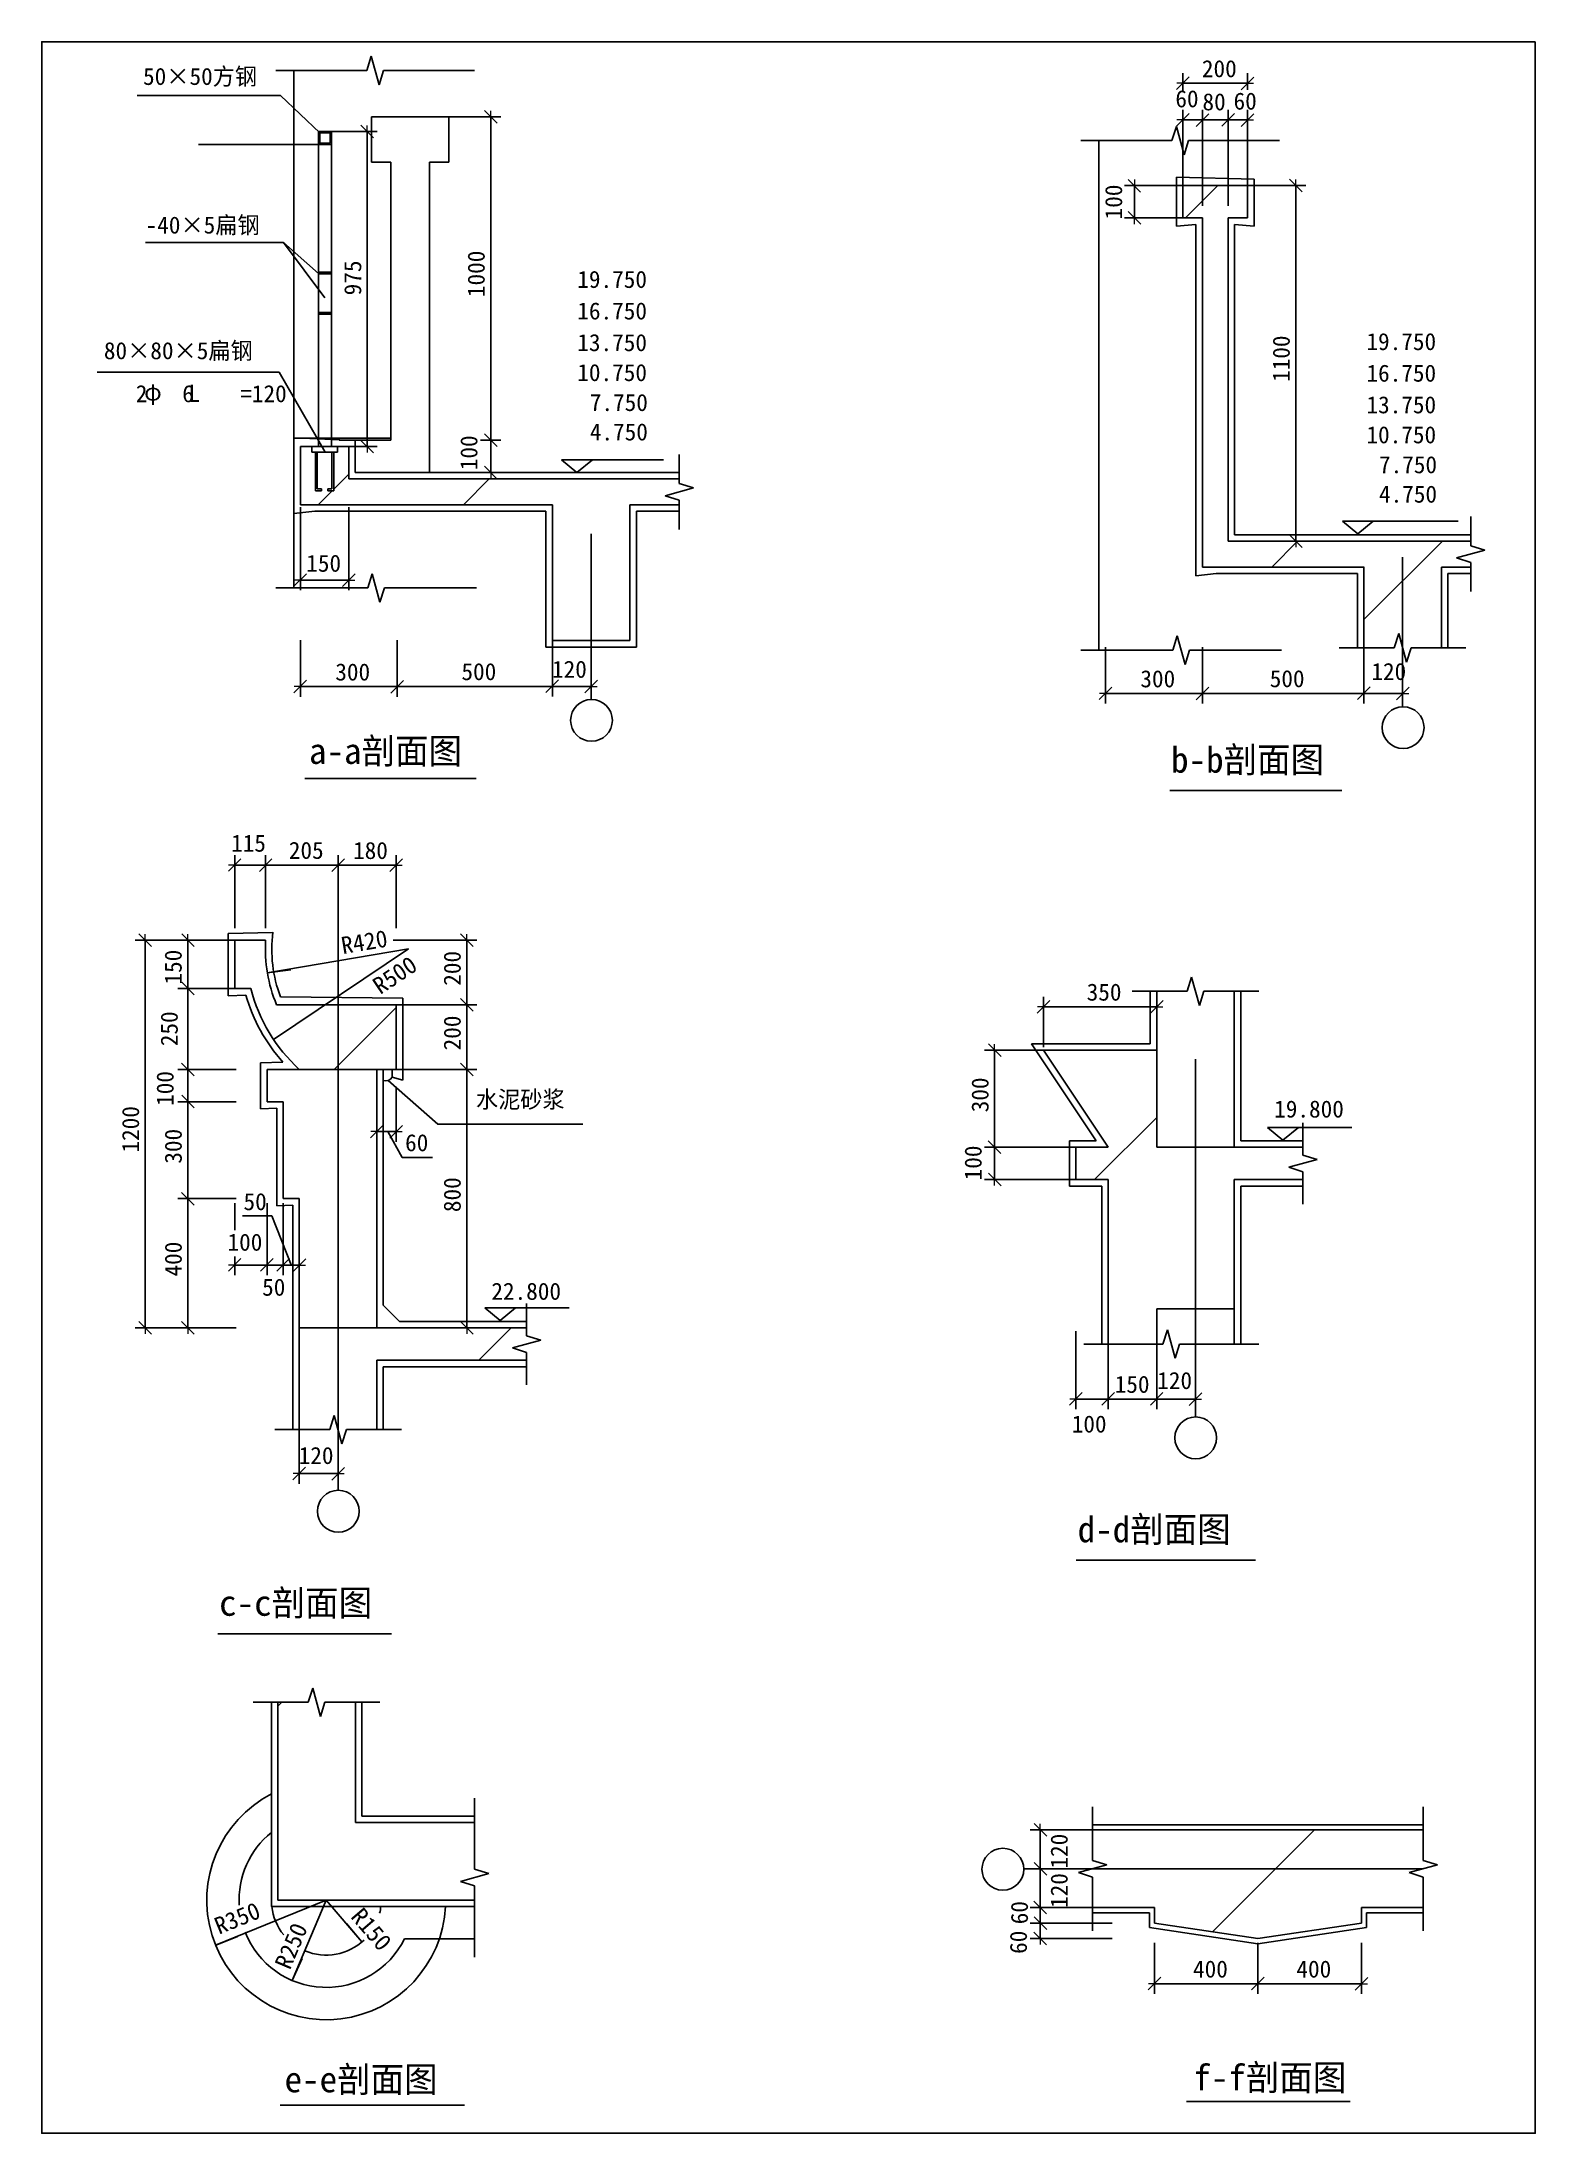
# Model space of a CAD drawing. Header units: metres. Extents: x 75960 to 113057, y 13563 to 65498.
import ezdxf

# ---------------------------------------------------------------- set-up
doc = ezdxf.new("R2010")
doc.units = ezdxf.units.M
for name, color, linetype in [('OTHER', 7, 'Continuous'), ('PUB_DIM', 3, 'Continuous'), ('Q', 4, 'Continuous')]:
    doc.layers.add(name, color=color, linetype=linetype)
pattern_1 = [(45, (0, 0), (-5405.53, 5405.53), [])]

# ---------------------------------------------------------------- blocks, each defined once
blk = doc.blocks.new('_DIMX')
at = {"lineweight": 15}
blk.add_line((-150, 0), (150, 0), dxfattribs=at)
blk.add_lwpolyline([(-155.96, -158.97), (157.96, 153.95)])

msp = doc.modelspace()

# ---------------------------------------------------------------- hatches: boundary and pattern name
h = msp.add_hatch()
h.set_pattern_fill('ANSI31', scale=6420)
h.paths.add_polyline_path([(108801.61, 52455.87), (108801.61, 50448.22), (109556.04, 50448.22), (109668.4, 50801.36), (109861.02, 50095.09), (109973.38, 50448.22), (110727.8, 50448.22), (110727.8, 52455.87), (111455.84, 52455.87), (111455.84, 52568.23), (111102.7, 52680.59), (111808.97, 52873.21), (111455.84, 52985.57), (111455.84, 53097.93), (105430.77, 53097.93), (105430.77, 61123.73), (105912.32, 61123.73), (105912.32, 61926.31), (104307.16, 61926.31), (104307.16, 61123.73), (104788.71, 61123.73), (104788.71, 52455.87), (106393.87, 52455.87)])
h = msp.add_hatch()
h.set_pattern_fill('AN33C', scale=2407.74)
h.set_pattern_definition(pattern_1)
h.paths.add_polyline_path([(108801.61, 52455.87), (108801.61, 50448.22), (109556.04, 50448.22), (109668.4, 50801.36), (109861.02, 50095.09), (109973.38, 50448.22), (110727.8, 50448.22), (110727.8, 52455.87), (111455.84, 52455.87), (111455.84, 52568.23), (111102.7, 52680.59), (111808.97, 52873.21), (111455.84, 52985.57), (111455.84, 53097.93), (105430.77, 53097.93), (105430.77, 61123.73), (105912.32, 61123.73), (105912.32, 61926.31), (104307.16, 61926.31), (104307.16, 61123.73), (104788.71, 61123.73), (104788.71, 52455.87), (106393.87, 52455.87)])
h = msp.add_hatch()
h.set_pattern_fill('AN33C', scale=2407.74)
h.set_pattern_definition(pattern_1)
h.paths.add_polyline_path([(83585.72, 54642.82), (83585.72, 55445.4), (83306.58, 55445.4), (83306.58, 55310.94), (83216, 55310.94), (83216, 54347.85), (83063.59, 54347.85), (83063.59, 54396), (83167.85, 54396), (83167.85, 55310.94), (82803.25, 55310.94), (82803.25, 54396), (82907.51, 54396), (82907.51, 54347.85), (82755.1, 54347.85), (82755.1, 55310.94), (82664.52, 55310.94), (82664.52, 55445.4), (82381.85, 55445.4), (82381.85, 54000.76), (84789.59, 54000.76), (86394.75, 54000.76), (88641.98, 54000.76), (88641.98, 50629.92), (90568.17, 50629.92), (90568.17, 54000.76), (91795.17, 54000.76), (91795.17, 54113.12), (91442.04, 54225.48), (92148.31, 54418.1), (91795.17, 54530.46), (91795.17, 54642.82)])
h = msp.add_hatch()
h.set_pattern_fill('ANSI31', scale=6420)
h.paths.add_polyline_path([(88641.98, 50629.92), (90568.17, 50629.92), (90568.17, 54000.76), (91795.17, 54000.76), (91795.17, 54113.12), (91442.04, 54225.48), (92148.31, 54418.1), (91795.17, 54530.46), (91795.17, 54642.82), (83585.72, 54642.82), (83585.72, 55445.4), (83306.58, 55445.4), (83306.58, 55310.94), (83216, 55310.94), (83216, 54347.85), (83063.59, 54347.85), (83063.59, 54396), (83167.85, 54396), (83167.85, 55310.94), (82803.25, 55310.94), (82803.25, 54396), (82907.51, 54396), (82907.51, 54347.85), (82755.1, 54347.85), (82755.1, 55310.94), (82664.52, 55310.94), (82664.52, 55445.4), (82381.85, 55445.4), (82381.85, 54000.76), (84789.59, 54000.76), (86394.75, 54000.76), (88641.98, 54000.76)])
h = msp.add_hatch()
h.set_pattern_fill('AN33C', scale=2407.74)
h.set_pattern_definition(pattern_1)
h.paths.add_polyline_path([(83319.39, 39980.89), (83319.39, 41586.05), (83000.17, 41586.05), (81714.26, 40723.86, 0.06), (82356.3, 39980.89)])
h.paths.add_polyline_path([(81793.2, 41586.05, -0.12), (81519.2, 43191.21), (80751.14, 43191.21), (80751.14, 41987.34), (81152.43, 41987.34, 0.09), (81714.26, 40723.86), (83000.17, 41586.05)])
h.paths.add_polyline_path([(83319.39, 41586.05), (83319.39, 39980.89), (84764.04, 39980.89), (84764.04, 41586.05)])
h.paths.add_polyline_path([(83319.39, 33560.25), (83319.39, 31033.78), (83415.7, 30680.65), (83528.06, 31033.78), (84282.49, 31033.78), (84282.49, 32757.67), (88003.83, 32757.67), (88003.83, 32950.29), (87650.7, 33062.65), (88356.97, 33255.27), (88003.83, 33367.63), (88003.83, 33560.25)])
h.paths.add_polyline_path([(82356.3, 31033.78), (83110.72, 31033.78), (83223.08, 31386.92), (83319.39, 31033.78), (83319.39, 33560.25), (82356.3, 33560.25)])
h = msp.add_hatch()
h.set_pattern_fill('ANSI31', scale=6420)
h.paths.add_polyline_path([(84764.04, 41586.05), (83319.39, 41586.05), (83319.39, 39980.89), (84764.04, 39980.89)])
h.paths.add_polyline_path([(81714.26, 40723.86, 0.06), (82356.3, 39980.89), (83319.39, 39980.89), (83319.39, 41586.05), (83000.17, 41586.05)])
h.paths.add_polyline_path([(81714.26, 40723.86), (83000.17, 41586.05), (81793.2, 41586.05, -0.12), (81519.2, 43191.21), (80751.14, 43191.21), (80751.14, 41987.34), (81152.43, 41987.34, 0.09)])
h.paths.add_polyline_path([(81955.01, 39178.31), (81955.01, 36770.57), (82356.3, 36770.57), (82356.3, 33560.25), (83319.39, 33560.25), (83319.39, 39980.89), (82356.3, 39980.89), (81553.72, 39980.89), (81553.72, 39178.31)])
h.paths.add_polyline_path([(83319.39, 33560.25), (84282.49, 33560.25), (84282.49, 39980.89), (83319.39, 39980.89)])
h.paths.add_polyline_path([(84282.49, 32757.67), (88003.83, 32757.67), (88003.83, 32950.29), (87650.7, 33062.65), (88356.97, 33255.27), (88003.83, 33367.63), (88003.83, 33560.25), (83319.39, 33560.25), (83319.39, 31033.78), (83415.7, 30680.65), (83528.06, 31033.78), (84282.49, 31033.78)])
h.paths.add_polyline_path([(83319.39, 33560.25), (82356.3, 33560.25), (82356.3, 31033.78), (83110.72, 31033.78), (83223.08, 31386.92), (83319.39, 31033.78)])
h = msp.add_hatch()
h.set_pattern_fill('ANSI31', scale=6420)
h.paths.add_polyline_path([(103655.32, 38046.75), (105581.51, 38046.75), (105581.51, 41918.92), (104827.08, 41918.92), (104714.72, 41565.78), (104522.1, 42272.05), (104409.74, 41918.92), (103655.32, 41918.92)])
h.paths.add_polyline_path([(103655.32, 38046.75), (103655.32, 40454.49), (100846.29, 40454.49), (102451.45, 38046.75), (101648.87, 38046.75), (101648.87, 37244.17), (102451.45, 37244.17), (102451.45, 33158.14), (103655.32, 33158.14), (103655.32, 34033.85), (104618.41, 34033.85), (104618.41, 38046.75)])
h.paths.add_polyline_path([(105581.51, 37244.17), (107288.96, 37244.17), (107288.96, 37436.79), (106935.83, 37549.15), (107642.1, 37741.77), (107288.96, 37854.13), (107288.96, 38046.75), (104618.41, 38046.75), (104618.41, 34033.85), (105581.51, 34033.85)])
h.paths.add_polyline_path([(104618.41, 34033.85), (104618.41, 33158.14), (105581.51, 33158.14), (105581.51, 34033.85)])
h.paths.add_polyline_path([(104618.41, 34033.85), (103655.32, 34033.85), (103655.32, 33158.14), (103807.81, 33158.14), (103920.17, 33511.27), (104112.79, 32805), (104225.15, 33158.14), (104618.41, 33158.14)])
h = msp.add_hatch()
h.set_pattern_fill('AN33C', scale=2407.74)
h.set_pattern_definition(pattern_1)
h.paths.add_polyline_path([(103655.32, 40454.49), (100846.29, 40454.49), (102451.45, 38046.75), (101648.87, 38046.75), (101648.87, 37244.17), (102451.45, 37244.17), (102451.45, 33158.14), (103655.32, 33158.14), (103655.32, 34033.85), (104618.41, 34033.85), (104618.41, 38046.75), (103655.32, 38046.75)])
h.paths.add_polyline_path([(104618.41, 34033.85), (105581.51, 34033.85), (105581.51, 37244.17), (107288.96, 37244.17), (107288.96, 37436.79), (106935.83, 37549.15), (107642.1, 37741.77), (107288.96, 37854.13), (107288.96, 38046.75), (104618.41, 38046.75)])
h = msp.add_hatch()
h.set_pattern_fill('ANSI31', scale=6420)
h.paths.add_polyline_path([(83748.63, 24265.17), (82994.21, 24265.17), (82881.84, 23912.04), (82689.22, 24618.31), (82576.86, 24265.17), (81822.44, 24265.17), (81822.44, 19350.18), (86711.27, 19350.18), (86711.27, 19703.32), (86358.13, 19815.68), (87064.4, 20008.3), (86711.27, 20120.66), (86711.27, 21276.37), (83748.63, 21276.37)])
h = msp.add_hatch()
h.set_pattern_fill('ANSI31', scale=6420)
h.paths.add_polyline_path([(110277.52, 20129.09), (110630.65, 20225.4), (110277.52, 20337.76), (110277.52, 21092.19), (102063.06, 21092.19), (102063.06, 20337.76), (102416.2, 20225.4), (102063.06, 20129.09)])
h.paths.add_polyline_path([(106170.29, 18395.52), (108738.55, 18780.76), (108738.55, 19165.99), (110277.52, 19165.99), (110277.52, 19920.42), (109924.38, 20032.78), (110277.52, 20129.09), (102063.06, 20129.09), (101709.93, 20032.78), (102063.06, 19920.42), (102063.06, 19165.99), (103602.03, 19165.99), (103602.03, 18780.76)])

# ---------------------------------------------------------------- linework, layer by layer
for p, q in [((82221.33, 55659.41), (82221.33, 64786.03)), ((78324.84, 64162.23), (81885.55, 64162.23)), ((81885.55, 64162.23), (82865.46, 63238.45)), ((84147.53, 63631.72), (86073.72, 63631.72)), ((84147.53, 62508.1), (84147.53, 63631.72)), ((86073.72, 62508.1), (86073.72, 63631.72)), ((82833.36, 62949.52), (79848.37, 62949.52)), ((82833.36, 55445.4), (82833.36, 62949.52)), ((83154.39, 55445.4), (83154.39, 62949.52)), ((102220.45, 50391.47), (102220.45, 63045.57)), ((84147.53, 62508.1), (84629.07, 62508.1)), ((84629.07, 55605.92), (84629.07, 62508.1)), ((85592.17, 62508.1), (86073.72, 62508.1)), ((85592.17, 54803.34), (85592.17, 62508.1)), ((106072.84, 62086.83), (104146.65, 62137.45)), ((104146.65, 60963.22), (104146.65, 62137.45)), ((104307.16, 61926.31), (105912.32, 61926.31)), ((104307.16, 61123.73), (104307.16, 61926.31)), ((105912.32, 61926.31), (104307.16, 61926.31)), ((104307.16, 61926.31), (104307.16, 61123.73)), ((105912.32, 61123.73), (105912.32, 61926.31)), ((105912.32, 61123.73), (105912.32, 61926.31)), ((106072.84, 60963.22), (106072.84, 62086.83)), ((104146.65, 60921.56), (104628.19, 60963.22)), ((104146.65, 60963.22), (104146.65, 60921.56)), ((104307.16, 61123.73), (104788.71, 61123.73)), ((104307.16, 61123.73), (104788.71, 61123.73)), ((104628.19, 52238.12), (104628.19, 60963.22)), ((104788.71, 52455.87), (104788.71, 61123.73)), ((104788.71, 61123.73), (104788.71, 52455.87)), ((105430.77, 61123.73), (105912.32, 61123.73)), ((105430.77, 53097.93), (105430.77, 61123.73)), ((105430.77, 53097.93), (105430.77, 61123.73)), ((105430.77, 61123.73), (105912.32, 61123.73)), ((106072.84, 60921.56), (105591.29, 60963.22)), ((105591.29, 53258.45), (105591.29, 60963.22)), ((106072.84, 60963.22), (106072.84, 60921.56)), ((78532.93, 60514.4), (81964.4, 60514.4)), ((81964.4, 60514.4), (82989.77, 59137.27)), ((81964.4, 60514.4), (82833.36, 59743.53)), ((83154.39, 59779.33), (82833.36, 59779.33)), ((83154.39, 59739.2), (82833.36, 59739.2)), ((83154.39, 58776.11), (82833.36, 58776.11)), ((83154.39, 58735.98), (82833.36, 58735.98)), ((77336.82, 57290.34), (81854.31, 57290.34)), ((81854.31, 57290.34), (83002.2, 55310.94)), ((82221.33, 55659.41), (84629.07, 55659.41)), ((82221.33, 53840.24), (82221.33, 55659.41)), ((83550.64, 55605.92), (82427.02, 55659.41)), ((83344.95, 55605.92), (84629.07, 55605.92)), ((83746.24, 54803.34), (83746.24, 55605.92)), ((83585.72, 55445.4), (82381.85, 55445.4)), ((82381.85, 54000.76), (82381.85, 55445.4)), ((83585.72, 55445.4), (82381.85, 55445.4)), ((82381.85, 55445.4), (82381.85, 54000.76)), ((82664.52, 55445.42), (82664.52, 55310.94)), ((82664.52, 55310.94), (83306.58, 55310.94)), ((82755.1, 55310.94), (82755.1, 54347.85)), ((82803.25, 55310.94), (82803.25, 54396)), ((83167.85, 55310.94), (83167.85, 54396)), ((83216, 55310.94), (83216, 54347.85)), ((83306.58, 55445.42), (83306.58, 55310.94)), ((83585.72, 54642.82), (83585.72, 55445.4)), ((83585.72, 54642.82), (83585.72, 55445.4)), ((83585.72, 54642.82), (91795.17, 54642.82)), ((91795.17, 54642.82), (83585.72, 54642.82)), ((83746.24, 54803.34), (91795.17, 54803.34)), ((87658.51, 54803.34), (89486.18, 54803.34)), ((82755.1, 54347.85), (82907.51, 54347.85)), ((82803.25, 54396), (82907.51, 54396)), ((82907.51, 54347.85), (82907.51, 54396)), ((83167.85, 54396), (83063.59, 54396)), ((83063.59, 54347.85), (83063.59, 54396)), ((83216, 54347.85), (83063.59, 54347.85)), ((82221.33, 53780.87), (82741.82, 53840.24)), ((82221.33, 53840.24), (82221.33, 53780.87)), ((82221.33, 53780.87), (82221.33, 51936.36)), ((84789.59, 54000.76), (82381.85, 54000.76)), ((82381.85, 54000.76), (84789.59, 54000.76)), ((84629.07, 53840.24), (82741.82, 53840.24)), ((88481.46, 53840.24), (84629.07, 53840.24)), ((84629.07, 53840.24), (84629.07, 53840.24)), ((84789.59, 54000.76), (84789.59, 54000.76)), ((86394.75, 54000.76), (84789.59, 54000.76)), ((84789.59, 54000.76), (84789.59, 54000.76)), ((84789.59, 54000.76), (86394.75, 54000.76)), ((86394.75, 54000.76), (88641.98, 54000.76)), ((86394.75, 54000.76), (86394.75, 54000.76)), ((86394.75, 54000.76), (86394.75, 54000.76)), ((86394.75, 54000.76), (88641.98, 54000.76)), ((86555.27, 53840.24), (86555.27, 53840.24)), ((88481.46, 50469.4), (88481.46, 53840.24)), ((88641.98, 50629.92), (88641.98, 54000.76)), ((88641.98, 53975.12), (88641.98, 50629.92)), ((90568.17, 54000.76), (91795.17, 54000.76)), ((90568.17, 50629.92), (90568.17, 54000.76)), ((90568.17, 50629.92), (90568.17, 54000.76)), ((90568.17, 54000.76), (91795.17, 54000.76)), ((90728.68, 53840.24), (91795.17, 53840.24)), ((90728.68, 50469.4), (90728.68, 53840.24)), ((89605.07, 49173.02), (89605.07, 53277.5)), ((105430.77, 53097.93), (111455.84, 53097.93)), ((111455.84, 53097.93), (105430.77, 53097.93)), ((105591.29, 53258.45), (111455.84, 53258.45)), ((107657.63, 53258.45), (109485.29, 53258.45)), ((106393.87, 52455.87), (104788.71, 52455.87)), ((104788.71, 52455.87), (108809.3, 52455.87)), ((106393.87, 52455.87), (106393.87, 52455.87)), ((106393.87, 52455.87), (106393.87, 52455.87)), ((108801.61, 50448.22), (108801.61, 52455.87)), ((108801.61, 52455.87), (108801.61, 50448.22)), ((109764.71, 48987.94), (109764.71, 52702.87)), ((110727.8, 52455.87), (111455.84, 52455.87)), ((110727.8, 50448.22), (110727.8, 52455.87)), ((110727.8, 52455.87), (110727.8, 50448.22)), ((110727.8, 52455.87), (111455.84, 52455.87)), ((104628.19, 52238.12), (105129.94, 52295.35)), ((108639.14, 52295.35), (105129.94, 52295.35)), ((106554.39, 52295.35), (106554.39, 52295.35)), ((108641.09, 50448.22), (108641.09, 52295.35)), ((110888.32, 52295.35), (111455.84, 52295.35)), ((110888.32, 50448.22), (110888.32, 52295.35)), ((88481.46, 50469.4), (90728.68, 50469.4)), ((88641.98, 50629.92), (90568.17, 50629.92)), ((88641.98, 50629.92), (90568.17, 50629.92)), ((82489.24, 47205.94), (86752.71, 47205.94)), ((103977.88, 46903.34), (108256.76, 46903.34)), ((80590.62, 43351.72), (81698.12, 43383.75)), ((80590.62, 41809.65), (80590.62, 43351.72)), ((80751.14, 43191.21), (81519.2, 43191.21)), ((80751.14, 41987.34), (80751.14, 43191.21)), ((80751.14, 41987.34), (80751.14, 43191.21)), ((80751.14, 43191.21), (81519.2, 43191.21)), ((83319.39, 29540.19), (83319.39, 43622.57)), ((81029.19, 41826.82), (80590.62, 41809.65)), ((80751.14, 41987.34), (81152.43, 41987.34)), ((81152.43, 41987.34), (80751.14, 41987.34)), ((81793.2, 41586.05), (84764.04, 41586.05)), ((81793.2, 41586.05), (84764.04, 41586.05)), ((84924.55, 41746.56), (81887.25, 41783.67)), ((84764.04, 41586.05), (84764.04, 39980.89)), ((84764.04, 41586.05), (84764.04, 39980.89)), ((84924.55, 41746.56), (84924.55, 39801.47)), ((103494.8, 41918.92), (103494.8, 40615)), ((103655.32, 40454.49), (103655.31, 41934.71)), ((103655.32, 41918.92), (103655.32, 38046.75)), ((105581.51, 41918.92), (105581.51, 38046.75)), ((105581.51, 38046.75), (105581.51, 41918.92)), ((105742.02, 41918.92), (105742.02, 38207.26)), ((100546.36, 40615), (103494.8, 40615)), ((100546.36, 40615), (102151.52, 38207.26)), ((81393.2, 40141.4), (81947.67, 40163.72)), ((81393.2, 38999.24), (81393.2, 40141.4)), ((100846.29, 40454.49), (103655.32, 40454.49)), ((100846.29, 40454.49), (102451.45, 38046.75)), ((103655.32, 40454.49), (100846.29, 40454.49)), ((100846.29, 40454.49), (102451.45, 38046.75)), ((103655.32, 38046.75), (103655.32, 40454.49)), ((104618.41, 31355.31), (104618.41, 40232.64)), ((81553.72, 39178.31), (81553.72, 39980.89)), ((81553.72, 39980.89), (82356.3, 39980.89)), ((82356.3, 39980.89), (81553.72, 39980.89)), ((81553.72, 39980.89), (81553.72, 39178.31)), ((82356.3, 39980.89), (84764.04, 39980.89)), ((84764.04, 39980.89), (82356.3, 39980.89)), ((84282.49, 39980.89), (84282.49, 33560.25)), ((84282.49, 33560.25), (84282.49, 39980.89)), ((84443, 39980.89), (84443, 34122.05)), ((84443, 39980.89), (84443, 34122.05)), ((85798.54, 38616.77), (84566.66, 39708.41)), ((84665.24, 39783.25), (84665.24, 39980.89)), ((84924.55, 39716.23), (84665.24, 39783.25)), ((84924.55, 39801.47), (84924.55, 39716.23)), ((81794.49, 39017.79), (81393.2, 38999.24)), ((81553.72, 39178.31), (81955.01, 39178.31)), ((81553.72, 39178.31), (81955.01, 39178.31)), ((81794.49, 36592.07), (81794.49, 39017.79)), ((81955.01, 36770.57), (81955.01, 39178.31)), ((81955.01, 39178.31), (81955.01, 36770.57)), ((84557.84, 38437.82), (84910.25, 37790.98)), ((89397.39, 38616.77), (85798.54, 38616.77)), ((101488.35, 38207.26), (102151.52, 38207.26)), ((101488.35, 38207.26), (101488.35, 37083.65)), ((101648.87, 38046.75), (101648.87, 37244.17)), ((101648.87, 38046.75), (102451.45, 38046.75)), ((102451.45, 38046.75), (101648.87, 38046.75)), ((101648.87, 38046.75), (101648.87, 37244.17)), ((103655.32, 38046.75), (105581.51, 38046.75)), ((107288.96, 38046.75), (103655.32, 38046.75)), ((105581.51, 38046.75), (107288.96, 38046.75)), ((105742.02, 38207.26), (107288.96, 38207.26)), ((84910.25, 37790.98), (85664.24, 37790.98)), ((102290.93, 37083.65), (101488.35, 37083.65)), ((102451.45, 37244.17), (101648.87, 37244.17)), ((101648.87, 37244.17), (102451.45, 37244.17)), ((102290.93, 37083.65), (102290.93, 33158.14)), ((102451.45, 37244.17), (102451.45, 33158.14)), ((102451.45, 37244.17), (102451.45, 33158.14)), ((105581.51, 37244.17), (107288.96, 37244.17)), ((105581.51, 37244.17), (105581.51, 33158.14)), ((107288.96, 37244.17), (105581.51, 37244.17)), ((105581.51, 37244.17), (105581.51, 33158.14)), ((105742.02, 37083.65), (107288.96, 37083.65)), ((105742.02, 37083.65), (105742.02, 33158.14)), ((82195.78, 36610.05), (81794.49, 36592.07)), ((81955.01, 36770.57), (82356.3, 36770.57)), ((81955.01, 36770.57), (82356.3, 36770.57)), ((82195.78, 33560.25), (82195.78, 36610.05)), ((82356.3, 33560.25), (82356.3, 36770.57)), ((82356.3, 36770.57), (82356.3, 31033.78)), ((81674.68, 36344.74), (80947.67, 36344.74)), ((82150.99, 35125.85), (81674.68, 36344.74)), ((84844.29, 33720.76), (84443, 34122.05)), ((84443, 34122.05), (84844.29, 33720.76)), ((103655.32, 34033.85), (105581.51, 34033.85)), ((103655.32, 34033.85), (103655.32, 33158.14)), ((105581.51, 34033.85), (103655.32, 34033.85)), ((103655.32, 34033.85), (103655.32, 33158.14)), ((82195.78, 31033.78), (82195.78, 33560.25)), ((82356.3, 33560.25), (84282.49, 33560.25)), ((82356.3, 31033.78), (82356.3, 33560.25)), ((82356.3, 33560.25), (88003.83, 33560.25)), ((84282.49, 33560.25), (88003.83, 33560.25)), ((84844.29, 33720.76), (88003.83, 33720.76)), ((84844.29, 33720.76), (88003.83, 33720.76)), ((84282.49, 32757.67), (88003.83, 32757.67)), ((84282.49, 32757.67), (84282.49, 31033.78)), ((88003.83, 32757.67), (84282.49, 32757.67)), ((84282.49, 32757.67), (84282.49, 31033.78)), ((84443, 32597.15), (88003.83, 32597.15)), ((84443, 32597.15), (84443, 31033.78)), ((101657.34, 27791.52), (106110.44, 27791.52)), ((80328.74, 25966.14), (84649.09, 25966.14)), ((81661.92, 24265.17), (81661.92, 19189.66)), ((81822.44, 24265.17), (81822.44, 19350.18)), ((81822.44, 24265.17), (81822.44, 19350.18)), ((83748.63, 24265.17), (83748.63, 21276.37)), ((83748.63, 21276.37), (83748.63, 24265.17)), ((83909.15, 24265.17), (83909.15, 21436.89)), ((83909.15, 21436.89), (86711.27, 21436.89)), ((83748.63, 21276.37), (86711.27, 21276.37)), ((86711.27, 21276.37), (83748.63, 21276.37)), ((102063.06, 21220.6), (110277.52, 21220.6)), ((102063.06, 21092.19), (110277.52, 21092.19)), ((102063.06, 21092.19), (110277.52, 21092.19)), ((100360.87, 20129.09), (110277.52, 20129.09)), ((86711.27, 19350.18), (81822.44, 19350.18)), ((81822.44, 19350.18), (86711.27, 19350.18)), ((86711.27, 19189.66), (81661.92, 19189.66)), ((102063.06, 19165.99), (103602.03, 19165.99)), ((103602.03, 19165.99), (102063.06, 19165.99)), ((102063.06, 19037.58), (103473.62, 19037.58)), ((103473.62, 18670.17), (103473.62, 19037.58)), ((103602.03, 18780.76), (103602.03, 19165.99)), ((103602.03, 18780.76), (103602.03, 19165.99)), ((106170.29, 18395.52), (103602.03, 18780.76)), ((106170.29, 18395.52), (103602.03, 18780.76)), ((108738.55, 18780.76), (106170.29, 18395.52)), ((108738.55, 18780.76), (106170.29, 18395.52)), ((108738.55, 19165.99), (110277.52, 19165.99)), ((108738.55, 18780.76), (108738.55, 19165.99)), ((110277.52, 19165.99), (108738.55, 19165.99)), ((108738.55, 19165.99), (108738.55, 18780.76)), ((108866.96, 18670.17), (108866.96, 19037.58)), ((108866.96, 19037.58), (110277.52, 19037.58)), ((85835.34, 18387.08), (84967.49, 18387.08)), ((85835.34, 18387.08), (86711.27, 18387.08)), ((106170.29, 18265.67), (103473.62, 18670.17)), ((108866.96, 18670.17), (106170.29, 18265.67)), ((81883.49, 14259.24), (86463.37, 14259.24)), ((104394.7, 14347.3), (108460.94, 14347.3))]:
    msp.add_line(p, q)
for points in [[(113057.31, 65497.68), (113057.31, 13563.45), (75959.5, 13563.45), (75959.5, 65497.68)], [(82833.36, 63270.56), (83154.39, 63270.56), (83154.39, 62949.52), (82833.36, 62949.52)], [(82865.46, 63238.45), (83122.29, 63238.45), (83122.29, 62981.63), (82865.46, 62981.63)]]:
    msp.add_lwpolyline(points, close=True)
for points in [[(81553.57, 42380.8), (82148.39, 42454.92)], [(81696.48, 40712.97), (82195.49, 41045.08)], [(83911.99, 18312.61), (83525.78, 18771.03)], [(80265.82, 18227.16), (80822.87, 18448.51)], [(82180.47, 17356.09), (82427.06, 17902.44)]]:
    msp.add_lwpolyline(points)
for centre in [(89614.28, 48646.83), (109776.74, 48466.98), (104624.13, 30830.4), (83325.36, 29007.89), (99833.55, 20118.15)]:
    msp.add_circle(centre, 519.3)
for centre, radius, start, end in [((85065, 42970.5), 3552.66, 176.44, 202.94), ((85065, 42970.5), 3552.66, 176.44, 202.94), ((85065, 42970.5), 3392.15, 173, 200.48), ((85065, 42970.5), 4194.73, 195.82, 222), ((85065, 42970.5), 4034.21, 194.11, 227.82), ((85065, 42970.5), 4034.21, 194.11, 227.82), ((84496.25, 39903.51), 207.41, 255.13, 324.56), ((83026.31, 19350.18), 2969.55, 117.35, 356.9), ((83026.31, 19350.18), 2166.97, 129.02, 183.33), ((83026.31, 19350.18), 1364.39, 186.76, 219.11), ((83026.31, 19350.18), 1364.39, 346.3, 353.24), ((83026.31, 19350.18), 2166.97, 201.59, 333.61), ((83026.31, 19350.18), 1364.39, 247.17, 313.42)]:
    msp.add_arc(centre, radius, start, end)
at = {"layer": 'OTHER'}
for p, q in [((84032.52, 64786.03), (84144.88, 65139.17)), ((84144.88, 65139.17), (84337.5, 64432.9)), ((81771.89, 64786.03), (84032.52, 64786.03)), ((84337.5, 64432.9), (84449.86, 64786.03)), ((84449.86, 64786.03), (86710.49, 64786.03)), ((104031.64, 63045.57), (104144, 63398.7)), ((104144, 63398.7), (104336.62, 62692.43)), ((101771.01, 63045.57), (104031.64, 63045.57)), ((104336.62, 62692.43), (104448.98, 63045.57)), ((104448.98, 63045.57), (106709.61, 63045.57)), ((91795.17, 54530.46), (91795.17, 55252.78)), ((91442.04, 54225.48), (92148.31, 54418.1)), ((91795.17, 54113.12), (91442.04, 54225.48)), ((92148.31, 54418.1), (91795.17, 54530.46)), ((91795.17, 53390.79), (91795.17, 54113.12)), ((111455.84, 52985.57), (111455.84, 53707.89)), ((111808.97, 52873.21), (111455.84, 52985.57)), ((111102.7, 52680.59), (111808.97, 52873.21)), ((111455.84, 52568.23), (111102.7, 52680.59)), ((111455.84, 51845.91), (111455.84, 52568.23)), ((81771.89, 51936.36), (84055.19, 51936.36)), ((84055.19, 51936.36), (84167.55, 52289.5)), ((84167.55, 52289.5), (84360.17, 51583.23)), ((84360.17, 51583.23), (84472.53, 51936.36)), ((84472.53, 51936.36), (86755.83, 51936.36)), ((101771.01, 50391.47), (104054.31, 50391.47)), ((104054.31, 50391.47), (104166.67, 50744.61)), ((104166.67, 50744.61), (104359.29, 50038.34)), ((104359.29, 50038.34), (104471.65, 50391.47)), ((104471.65, 50391.47), (106754.95, 50391.47)), ((108191.65, 50448.22), (109556.04, 50448.22)), ((109556.04, 50448.22), (109668.4, 50801.36)), ((109668.4, 50801.36), (109861.02, 50095.09)), ((109861.02, 50095.09), (109973.38, 50448.22)), ((109973.38, 50448.22), (111337.76, 50448.22)), ((104409.74, 41918.92), (104522.1, 42272.05)), ((104522.1, 42272.05), (104714.72, 41565.78)), ((103045.36, 41918.92), (104409.74, 41918.92)), ((104714.72, 41565.78), (104827.08, 41918.92)), ((104827.08, 41918.92), (106191.47, 41918.92)), ((107288.96, 37854.13), (107288.96, 38656.71)), ((106935.83, 37549.15), (107642.1, 37741.77)), ((107288.96, 37436.79), (106935.83, 37549.15)), ((107642.1, 37741.77), (107288.96, 37854.13)), ((107288.96, 36634.21), (107288.96, 37436.79)), ((88003.83, 33367.63), (88003.83, 34170.21)), ((87650.7, 33062.65), (88356.97, 33255.27)), ((88356.97, 33255.27), (88003.83, 33367.63)), ((103807.81, 33158.14), (103920.17, 33511.27)), ((103920.17, 33511.27), (104112.79, 32805)), ((88003.83, 32950.29), (87650.7, 33062.65)), ((88003.83, 32147.71), (88003.83, 32950.29)), ((101841.49, 33158.14), (103807.81, 33158.14)), ((104112.79, 32805), (104225.15, 33158.14)), ((104225.15, 33158.14), (106191.47, 33158.14)), ((83110.72, 31033.78), (83223.08, 31386.92)), ((83223.08, 31386.92), (83415.7, 30680.65)), ((81746.33, 31033.78), (83110.72, 31033.78)), ((83415.7, 30680.65), (83528.06, 31033.78)), ((83528.06, 31033.78), (84892.45, 31033.78)), ((82576.86, 24265.17), (82689.22, 24618.31)), ((82689.22, 24618.31), (82881.84, 23912.04)), ((81212.48, 24265.17), (82576.86, 24265.17)), ((82881.84, 23912.04), (82994.21, 24265.17)), ((82994.21, 24265.17), (84358.59, 24265.17)), ((86711.27, 20120.66), (86711.27, 21886.33)), ((102063.06, 20337.76), (102063.06, 21670.04)), ((110277.52, 20337.76), (110277.52, 21670.04)), ((102416.2, 20225.4), (102063.06, 20337.76)), ((110630.65, 20225.4), (110277.52, 20337.76)), ((86358.13, 19815.68), (87064.4, 20008.3)), ((86711.27, 19703.32), (86358.13, 19815.68)), ((87064.4, 20008.3), (86711.27, 20120.66)), ((101709.93, 20032.78), (102416.2, 20225.4)), ((102063.06, 19920.42), (101709.93, 20032.78)), ((102063.06, 18588.14), (102063.06, 19920.42)), ((109924.38, 20032.78), (110630.65, 20225.4)), ((110277.52, 19920.42), (109924.38, 20032.78)), ((110277.52, 18588.14), (110277.52, 19920.42)), ((86711.27, 17937.64), (86711.27, 19703.32))]:
    msp.add_line(p, q, dxfattribs=at)
at = {"layer": 'PUB_DIM'}
for p, q in [((104307.16, 64292.83), (104307.16, 64717.37)), ((105911.32, 64467.37), (104308.16, 64467.37)), ((105912.32, 64303.27), (105912.32, 64717.37)), ((85888.35, 63631.72), (87362.67, 63631.72)), ((87112.67, 63630.72), (87112.67, 55606.92)), ((104307.16, 62014.68), (104307.16, 63661.73)), ((104307.17, 61423.74), (104307.17, 63807.34)), ((104787.72, 63557.34), (104308.17, 63557.34)), ((104787.72, 63557.34), (104786.72, 63557.34)), ((104788.72, 61423.74), (104788.72, 63807.34)), ((104788.72, 61423.74), (104788.72, 63807.34)), ((105430.78, 63557.34), (104788.72, 63557.34)), ((105430.78, 61423.74), (105430.78, 63807.34)), ((105430.78, 61423.74), (105430.78, 63807.34)), ((105431.78, 63557.34), (105432.78, 63557.34)), ((105911.33, 63557.34), (105431.78, 63557.34)), ((105912.32, 62014.68), (105912.32, 63710.24)), ((105912.33, 61423.74), (105912.33, 63807.34)), ((83133.36, 63270.56), (84291.95, 63270.56)), ((84041.95, 55446.4), (84041.95, 63269.56)), ((104510.43, 61926.32), (102851.69, 61926.32)), ((103101.69, 61927.32), (103101.69, 61928.32)), ((103101.69, 61926.32), (103101.69, 61123.74)), ((105887.47, 61926.31), (107361.79, 61926.31)), ((107111.79, 61925.31), (107111.79, 53098.93)), ((104510.43, 61123.74), (102851.69, 61123.74)), ((103101.69, 61122.74), (103101.69, 61121.74)), ((86859.02, 55605.92), (87362.67, 55605.92)), ((86905.81, 55605.91), (87362.67, 55605.91)), ((87112.67, 54804.33), (87112.67, 55604.91)), ((83133.36, 55445.4), (84291.95, 55445.4)), ((89254.19, 54805.09), (88870.35, 55117.36)), ((91406.76, 55117.36), (88870.35, 55117.36)), ((89638.04, 55117.36), (89254.19, 54805.09)), ((85945.56, 54803.33), (87362.67, 54803.33)), ((82381.85, 53943.89), (82381.85, 51880.71)), ((83585.72, 53943.89), (83585.72, 51880.71)), ((108651.02, 53279.41), (108267.17, 53591.68)), ((111140.6, 53591.68), (108267.17, 53591.68)), ((109034.86, 53591.68), (108651.02, 53279.41)), ((105887.47, 53097.93), (107361.79, 53097.93)), ((82382.85, 52130.71), (83584.72, 52130.71)), ((82381.85, 50637.47), (82381.85, 49235.97)), ((84789.58, 50637.47), (84789.58, 49242.5)), ((84789.59, 50637.47), (84789.59, 49235.97)), ((88641.98, 50637.47), (88641.98, 49242.5)), ((88641.98, 50637.47), (88641.98, 49242.5)), ((89605.08, 50637.47), (89605.08, 49242.5)), ((102380.96, 50468.23), (102380.96, 49066.74)), ((104788.7, 50468.23), (104788.7, 49066.74)), ((104788.7, 50468.23), (104788.7, 49067.32)), ((108801.62, 50468.23), (108801.62, 49067.32)), ((108801.62, 50468.23), (108801.62, 49067.32)), ((109764.71, 50468.23), (109764.71, 49067.32)), ((82382.85, 49485.97), (84788.59, 49485.97)), ((84790.58, 49492.5), (88640.98, 49492.5)), ((88642.98, 49492.5), (89604.08, 49492.5)), ((102381.96, 49316.74), (104787.7, 49316.74)), ((104789.7, 49317.32), (108800.62, 49317.32)), ((108802.62, 49317.32), (109763.71, 49317.32)), ((80751.14, 43491.21), (80751.14, 45303.63)), ((81519.2, 43491.21), (81519.2, 45303.63)), ((81519.2, 43491.21), (81519.2, 45303.63)), ((83319.4, 43491.21), (83319.4, 45303.63)), ((83319.4, 43491.21), (83319.4, 45303.63)), ((84764.04, 43491.21), (84764.04, 45303.63)), ((81518.2, 45053.63), (80752.14, 45053.63)), ((83318.4, 45053.63), (81520.2, 45053.63)), ((84763.04, 45053.63), (83320.4, 45053.63)), ((80627.92, 43191.2), (78277.31, 43191.2)), ((78527.31, 43190.2), (78527.31, 33561.24)), ((80790.67, 43191.21), (79338.01, 43191.21)), ((79588.01, 43190.21), (79588.01, 41988.34)), ((84685.83, 43191.21), (86767.41, 43191.21)), ((86517.41, 41587.05), (86517.41, 43190.21)), ((81561.77, 42379.91), (85065, 42970.5)), ((81714.26, 40723.86), (85065, 42970.5)), ((80790.67, 41987.34), (79338.01, 41987.34)), ((80790.67, 41987.34), (79338.01, 41987.34)), ((79588.01, 41986.34), (79588.01, 39981.89)), ((84685.83, 41586.05), (86767.41, 41586.05)), ((84685.83, 41586.05), (86767.41, 41586.05)), ((86517.41, 39981.89), (86517.41, 41585.05)), ((100846.28, 40533.65), (100846.28, 41783.42)), ((103655.31, 40533.65), (103655.31, 41783.42)), ((103654.31, 41533.42), (100847.28, 41533.42)), ((101641.83, 40454.49), (99379.71, 40454.49)), ((99629.71, 40453.49), (99629.71, 38047.75)), ((80790.67, 39980.89), (79338.01, 39980.89)), ((80790.67, 39980.89), (79338.01, 39980.89)), ((79588.01, 39981.89), (79588.01, 39982.89)), ((79588.01, 39980.89), (79588.01, 39178.31)), ((84282.48, 39544.88), (84282.48, 38184.16)), ((84685.83, 39980.89), (86767.41, 39980.89)), ((84685.83, 39980.89), (86767.41, 39980.89)), ((84764.03, 39544.88), (84764.03, 38184.16)), ((86517.41, 33561.25), (86517.41, 39979.89)), ((80790.67, 39178.31), (79338.01, 39178.31)), ((80790.67, 39178.31), (79338.01, 39178.31)), ((79588.01, 39177.31), (79588.01, 39176.31)), ((79588.01, 39177.31), (79588.01, 36771.57)), ((84283.48, 38434.16), (84763.03, 38434.16)), ((106790.37, 38223.39), (106406.53, 38535.66)), ((108506, 38535.66), (106406.53, 38535.66)), ((107174.22, 38535.66), (106790.37, 38223.39)), ((101641.83, 38046.75), (99379.71, 38046.75)), ((101641.83, 38046.75), (99379.71, 38046.75)), ((99629.71, 38047.75), (99629.71, 38048.75)), ((99629.71, 38046.75), (99629.71, 37244.17)), ((101641.83, 37244.17), (99379.71, 37244.17)), ((99629.71, 37243.17), (99629.71, 37242.17)), ((80790.67, 36770.57), (79338.01, 36770.57)), ((80790.67, 36770.57), (79338.01, 36770.57)), ((79588.01, 36769.57), (79588.01, 33561.25)), ((80751.14, 36657.34), (80751.14, 35985.13)), ((81553.72, 36657.34), (81553.72, 34872.33)), ((81553.72, 36657.34), (81553.72, 34872.33)), ((81955.01, 36657.34), (81955.01, 34872.33)), ((81955.01, 36657.34), (81955.01, 34872.33)), ((82356.3, 36657.34), (82356.3, 34872.33)), ((80751.14, 35330.85), (80751.14, 34872.33)), ((80752.14, 35122.33), (81552.72, 35122.33)), ((81554.72, 35122.33), (81954.01, 35122.33)), ((81956.01, 35122.33), (82355.3, 35122.33)), ((87346.08, 33746.06), (86962.23, 34058.33)), ((89061.7, 34058.33), (86962.23, 34058.33)), ((87729.92, 34058.33), (87346.08, 33746.06)), ((80627.92, 33560.24), (78277.31, 33560.24)), ((80790.67, 33560.25), (79338.01, 33560.25)), ((84685.83, 33560.25), (86767.41, 33560.25)), ((101648.87, 33482.75), (101648.87, 31544.27)), ((102451.45, 33482.75), (102451.45, 31544.27)), ((102451.45, 33482.75), (102451.45, 31544.27)), ((103655.32, 33482.75), (103655.32, 31544.27)), ((103655.32, 33482.75), (103655.32, 31544.27)), ((104618.42, 33482.75), (104618.42, 31544.27)), ((82356.3, 31791.16), (82356.3, 29691.48)), ((83319.39, 31791.16), (83319.39, 29691.48)), ((101649.87, 31794.27), (102450.45, 31794.27)), ((102452.45, 31794.27), (103654.32, 31794.27)), ((103656.32, 31794.27), (104617.42, 31794.27)), ((82357.3, 29941.48), (83318.39, 29941.48)), ((102546.99, 21092.18), (100513.37, 21092.18)), ((100763.37, 21091.18), (100763.37, 20130.09)), ((102546.99, 20129.09), (100513.37, 20129.09)), ((102546.99, 20129.09), (100513.37, 20129.09)), ((100763.37, 20128.09), (100763.37, 19166.99)), ((80275.58, 18231.4), (83026.31, 19350.18)), ((82180.62, 17355.05), (83026.31, 19350.18)), ((83912.1, 18312.43), (83026.31, 19350.18)), ((102546.99, 19165.99), (100513.37, 19165.99)), ((102546.99, 19165.99), (100513.37, 19165.99)), ((102546.99, 18780.75), (100513.37, 18780.75)), ((102546.99, 18780.75), (100513.37, 18780.75)), ((100763.37, 19166.99), (100763.37, 19167.99)), ((100763.37, 19165.99), (100763.37, 18780.75)), ((100763.37, 18779.75), (100763.37, 18396.51)), ((100763.37, 18779.75), (100763.37, 18778.75)), ((102546.99, 18395.51), (100513.37, 18395.51)), ((103602.04, 18290.81), (103602.04, 17025.85)), ((106170.3, 18290.81), (106170.3, 17025.85)), ((106170.3, 18290.81), (106170.3, 17025.85)), ((108738.55, 18290.81), (108738.55, 17025.85)), ((103603.04, 17275.85), (106169.3, 17275.85)), ((106171.3, 17275.85), (108737.55, 17275.85))]:
    msp.add_line(p, q, dxfattribs=at)

# ---------------------------------------------------------------- block references
for p, rotation in [((104307.16, 64467.37), 180), ((84041.95, 63270.56), 90), ((87112.67, 63631.72), 90), ((104307.17, 63557.34), 180), ((105430.78, 63557.34), 180), ((103101.69, 61926.32), 270), ((107111.79, 61926.31), 90), ((103101.69, 61123.74), 90), ((84041.95, 55445.4), 270), ((87112.67, 55605.91), 90), ((87112.67, 54803.33), 270), ((107111.79, 53097.93), 270), ((82381.85, 52130.71), 180), ((82381.85, 49485.97), 180), ((88641.98, 49492.5), 180), ((102380.96, 49316.74), 180), ((108801.62, 49317.32), 180), ((80751.14, 45053.63), 180), ((78527.31, 43191.2), 90), ((79588.01, 43191.21), 90), ((86517.41, 43191.21), 90), ((79588.01, 41987.34), 90), ((86517.41, 41586.05), 90), ((100846.28, 41533.42), 180), ((103655.31, 41533.42), 360), ((99629.71, 40454.49), 90), ((79588.01, 39980.89), 270), ((86517.41, 39980.89), 270), ((79588.01, 39178.31), 90), ((84282.48, 38434.16), 180), ((99629.71, 38046.75), 270), ((99629.71, 37244.17), 90), ((79588.01, 36770.57), 270), ((80751.14, 35122.33), 180), ((81553.72, 35122.33), 180), ((81955.01, 35122.33), 180), ((78527.31, 33560.24), 270), ((79588.01, 33560.25), 270), ((86517.41, 33560.25), 270), ((101648.87, 31794.27), 180), ((102451.45, 31794.27), 180), ((103655.32, 31794.27), 180), ((82356.3, 29941.48), 180), ((100763.37, 21092.18), 90), ((100763.37, 20129.09), 90), ((100763.37, 19165.99), 270), ((100763.37, 18780.75), 90), ((100763.37, 18395.51), 270), ((103602.04, 17275.85), 180), ((106170.3, 17275.85), 180)]:
    msp.add_blockref('_DIMX', p, dxfattribs=dict(at, rotation=rotation))
for p in [(105912.32, 64467.37), (104788.72, 63557.34), (105912.33, 63557.34), (83585.72, 52130.71), (84789.59, 49485.97), (89605.08, 49492.5), (104788.7, 49316.74), (109764.71, 49317.32), (81519.2, 45053.63), (83319.4, 45053.63), (84764.04, 45053.63), (84764.03, 38434.16), (82356.3, 35122.33), (104618.42, 31794.27), (83319.39, 29941.48), (108738.55, 17275.85)]:
    msp.add_blockref('_DIMX', p, dxfattribs=at)

# ---------------------------------------------------------------- texts
for s, height, p in [('200', 424, (104777.66, 64619.11)), ('50×50方钢', 424, (78474.23, 64427.48)), ('60', 424, (104118.53, 63871.99)), ('80', 424, (104792.02, 63796.33)), ('60', 424, (105564.02, 63814.14)), ('-40×5扁钢', 424, (78538.17, 60736.12)), ('80×80×5扁钢', 424, (77501.54, 57616.77)), ('2   6    =120', 424, (78293.69, 56548.91)), ('L', 424, (79603.96, 56557.37)), ('150', 424, (82528.57, 52337.46)), ('300', 424, (83250.17, 49637.71)), ('500', 424, (86383.7, 49646.83)), ('120', 424, (88633.39, 49704.91)), ('300', 424, (103249.29, 49468.47)), ('500', 424, (106463.08, 49471.66)), ('120', 424, (108987.83, 49649.74)), ('a-a剖面图', 640, (82596.49, 47566.78)), ('b-b剖面图', 640, (104012.02, 47349.59)), ('115', 424, (80660.95, 45386.05)), ('205', 424, (82095.89, 45207.97)), ('180', 424, (83691.43, 45205.37)), ('水泥砂浆', 424, (86743.2, 39023.32)), ('60', 424, (84984.21, 37947.79)), ('50', 424, (80969.89, 36484.73)), ('100', 424, (80572.5, 35477.05)), ('50', 424, (81432.12, 34359.62)), ('150', 424, (102611.83, 31948.61)), ('120', 424, (103668.38, 32042.52)), ('100', 424, (101544.53, 30962.37)), ('120', 424, (82340.45, 30180.76)), ('d-d剖面图', 640, (101691.48, 28237.77)), ('c-c剖面图', 640, (80362.88, 26412.39)), ('400', 424, (104557.56, 17427.58)), ('400', 424, (107125.81, 17427.58)), ('e-e剖面图', 640, (81988.93, 14578.57)), ('f-f剖面图', 640, (104562.57, 14626.05))]:
    msp.add_text(s, height=height).set_placement(p)
for s, rotation, p in [('100', 90, (102796.4, 61087.8)), ('1000', 90, (86960.94, 59158.41)), ('975', 90, (83894.55, 59202.72)), ('1100', 90, (106960.06, 57051.72)), ('100', 90, (86780.26, 54859.52)), ('150', 90, (79433.67, 42087.04)), ('200', 90, (86365.67, 42056.55)), ('350', 360, (101915.24, 41687.76)), ('250', 90, (79336.17, 40556.25)), ('200', 90, (86365.67, 40451.39)), ('100', 90, (79232.54, 39073.66)), ('300', 90, (99477.97, 38915.07)), ('1200', 90, (78375.58, 37915.32)), ('300', 90, (79436.27, 37638.89)), ('100', 90, (99305.69, 37224.3)), ('800', 90, (86365.67, 36435.89)), ('400', 90, (79436.27, 34836.8)), ('120', 90, (101442.57, 20134.37)), ('120', 90, (101442.68, 19155.43)), ('60', 90, (100455.6, 18750.54)), ('60', 90, (100430.95, 18015.61))]:
    msp.add_text(s, height=424, rotation=rotation).set_placement(p)
for s, p in [('19.750', (89262.09, 59386.9)), ('16.750', (89262.09, 58603.13)), ('13.750', (89262.09, 57817.31)), ('19.750', (108865.75, 57842.01)), ('10.750', (89262.09, 57072.84)), ('16.750', (108865.75, 57058.24)), ('7.750', (89573.35, 56329.51)), ('13.750', (108865.75, 56272.42)), ('4.750', (89573.35, 55599.14)), ('10.750', (108865.75, 55527.95)), ('7.750', (109177.01, 54784.62)), ('4.750', (109177.01, 54054.25)), ('19.800', (106574.16, 38784.48)), ('22.800', (87127.1, 34258.58))]:
    msp.add_text(s, height=424, dxfattribs=at).set_placement(p)
for s, rotation, p in [('R420', 9.57, (83437.15, 42842.57)), ('R500', 33.84, (84367.24, 41826.15)), ('R350', 22.13, (80360.31, 18490.36)), ('R250', 67.03, (82121.96, 17600.15)), ('R150', 310.48, (83612, 18927.86))]:
    msp.add_text(s, height=424, rotation=rotation, dxfattribs=at).set_placement(p)
at = {"layer": 'Q'}
msp.add_text('φ', height=424, dxfattribs=at).set_placement((78501.23, 56590.37))

doc.saveas('drawing.dxf')
